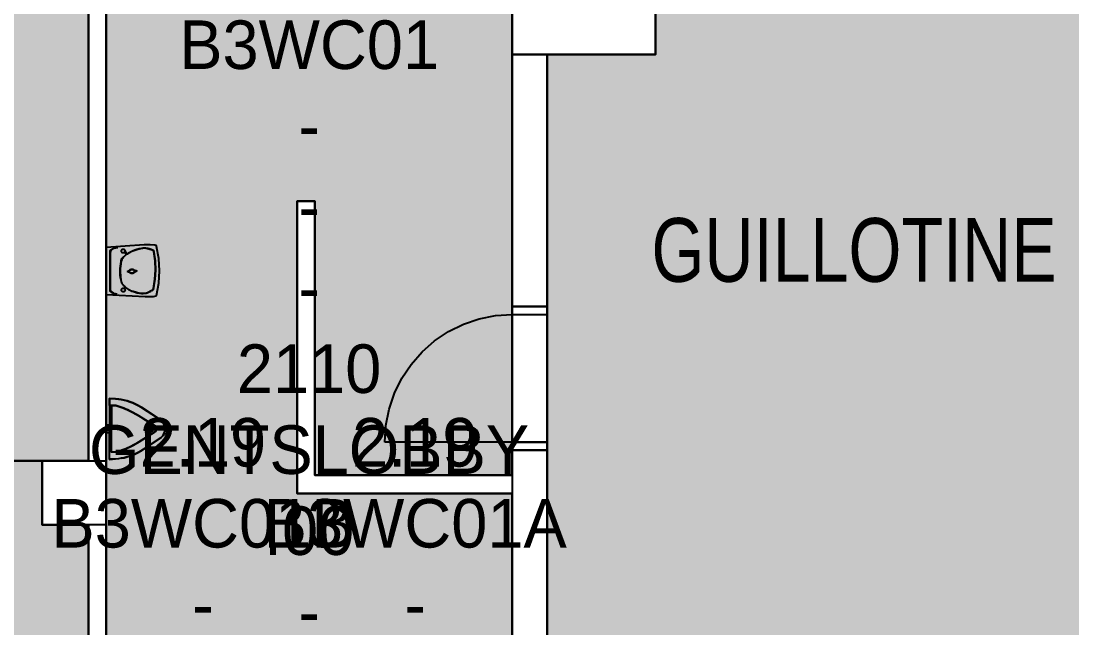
# Model space of a CAD drawing. Extents: x 301721 to 487446, y -38404 to 51035.
# Drawn here: x 316338 to 322935, y 517 to 4325 of the extents above; entities that cross this region are included whole.
import ezdxf

# ---------------------------------------------------------------- set-up
doc = ezdxf.new("R2010")
doc.units = 0
doc.header["$MEASUREMENT"] = 0
for name, color, linetype in [('DR', 8, 'CONTINUOUS'), ('GROS$', 1, 'CONTINUOUS'), ('HL-TMP', 7, 'CONTINUOUS'), ('RM', 4, 'CONTINUOUS'), ('RM$', 5, 'CONTINUOUS'), ('RM$TXT', 5, 'CONTINUOUS'), ('SHOPFITTING', 4, 'CONTINUOUS'), ('TEXT', 7, 'CONTINUOUS'), ('WA_EXT', 7, 'CONTINUOUS')]:
    doc.layers.add(name, color=color, linetype=linetype)

msp = doc.modelspace()

# ---------------------------------------------------------------- hatches: boundary and pattern name
at = {"layer": 'HL-TMP', "linetype": 'Continuous', "true_color": 0xff6633}
h = msp.add_hatch(color=30, dxfattribs=at)
h.paths.add_polyline_path([(449876.4, 22165.1), (449971.4, 22165.1), (449971.4, 22565.1), (445871.4, 22565.1), (445871.4, 22165.1), (445471.4, 22165.1), (445471.4, 22565.1), (440371.4, 22565.1), (440371.4, 22165.1), (439971.4, 22165.1), (439971.4, 22565.1), (449876.4, 22565.1), (449876.4, 26555.1), (449451.4, 26555.1), (449451.4, 28345.1), (446676.5, 28345.1), (446676.5, 28165.1), (446276.5, 28165.1), (446276.5, 28345.1), (440571.4, 28345.1), (440571.4, 28242.4), (439876.4, 27038.6), (439434.7, 26783.7), (439134.7, 27303.3), (439436.4, 27477.5), (439937.3, 28345.1), (435201.4, 28345.1), (435201.4, 25034), (435201.4, 20175.1), (435181.4, 20175.1), (435181.4, 19275.1), (438216.4, 19275.1), (438216.4, 18175.1), (447126.4, 18175.1), (447126.4, 20175.1), (449876.4, 20175.1)], flags=0)
h.paths.add_polyline_path([(319421.4, 7215.1), (319421.4, 10115.1), (319421.4, 10395.1), (316871.4, 10395.1), (316871.4, 4615.1), (319421.4, 4615.1)], flags=0)
h.paths.add_polyline_path([(316761.4, -3334.9), (316471.4, -3334.9), (316471.4, -2934.9), (316761.4, -2934.9), (316761.4, 1165.1), (316471.4, 1165.1), (316471.4, 1565.1), (315371.4, 1565.1), (315371.4, 1165.1), (314971.4, 1165.1), (314971.4, 1565.1), (316761.4, 1565.1), (316761.4, 5665.1), (316471.4, 5665.1), (316471.4, 6065.1), (316761.4, 6065.1), (316761.4, 6965.1), (309371.4, 6965.1), (309371.4, -6224.9), (312921.4, -6224.9), (316471.4, -6224.9), (316471.4, -5934.9), (316761.4, -5934.9), (316761.4, -4434.9), (315371.4, -4434.9), (315371.4, -4834.9), (314971.4, -4834.9), (314971.4, -4434.9), (316761.4, -4434.9)], flags=0)
h.paths.add_polyline_path([(446272.4, 37002.2), (446272.4, 35920.1), (450031.3, 35920.1), (450031.3, 36956), (450041.3, 36956), (450041.3, 36997), (449971.4, 36997), (449971.4, 37001.9), (446772.8, 37001.9), (446428, 36801), (446330.3, 36968.7)], flags=0)
h.paths.add_polyline_path([(449876.4, 20085.1), (449102, 20085.1), (447216.4, 20085.1), (447216.4, 18085.1), (438126.4, 18085.1), (438126.4, 19185.1), (436810.4, 19185.1), (436010.4, 19185.1), (435181.4, 19185.1), (435181.4, 16565.1), (435371.4, 16565.1), (435371.4, 16585.1), (440971.4, 16585.1), (440971.4, 16565.1), (441371.4, 16565.1), (441371.4, 16585.1), (443971.4, 16585.1), (443971.4, 16565.1), (444371.4, 16565.1), (444371.4, 16585.1), (449876.4, 16585.1)], flags=0)
at = {"layer": 'HL-TMP', "linetype": 'Continuous', "true_color": 0xcccccc}
h = msp.add_hatch(color=254, dxfattribs=at)
h.paths.add_polyline_path([(341951.4, -11534.9), (342551.4, -11534.9), (342551.4, -10834.9), (341971.4, -10834.9), (341971.4, -10679.9), (338759.9, -10679.9), (338759.9, -8155.5), (338759.9, -6484.9), (328521.4, -6484.9), (328521.4, -5784.9), (331811.4, -5784.9), (331811.4, -4884.9), (331021.4, -4884.9), (331021.4, -4384.9), (331811.4, -4384.9), (331811.4, -2384.9), (331811.4, -1884.9), (331021.4, -1884.9), (331021.4, -1384.9), (331811.4, -1384.9), (331811.4, 4115.1), (331021.4, 4115.1), (331021.4, 4505.1), (328027.5, 4505.1), (320321.4, 4505.1), (320321.4, 4115.1), (319641.4, 4115.1), (319641.4, 1683.8), (319641.4, -1384.9), (320321.4, -1384.9), (320321.4, -1884.9), (319641.4, -1884.9), (319641.4, -4384.9), (320321.4, -4384.9), (320321.4, -4884.9), (319641.4, -4884.9), (319641.4, -5784.9), (322821.4, -5784.9), (322821.4, -6394.9), (324371.4, -6394.9), (324371.4, -8529.9), (324371.4, -13414.9), (326147.1, -13414.9), (327371.4, -13414.9), (327371.4, -16414.9), (329971.4, -16414.9), (330371.4, -16434.9), (330371.4, -12334.9), (329971.4, -12334.9), (329971.4, -11934.9), (330371.4, -11934.9), (330371.4, -16414.9), (332971.4, -16414.9), (333371.4, -16434.9), (333371.4, -16414.9), (335971.4, -16414.9), (336371.4, -16434.9), (336371.4, -16414.9), (338759.9, -16414.9), (338759.9, -14878.4), (338849.9, -14878.4), (338849.9, -16414.9), (338971.4, -16414.9), (339371.4, -16434.9), (339371.4, -16414.9), (341951.4, -16414.9)], flags=0)
h.paths.add_polyline_path([(364561.4, -2184.9), (362161.4, -2184.9), (362161.4, -4674.9), (364561.4, -4674.9), (364561.4, -4174.9)], flags=0)
h.paths.add_polyline_path([(364561.4, 505.1), (362161.4, 505.1), (362161.4, -2084.9), (364561.4, -2084.9)], flags=0)
h.paths.add_polyline_path([(370181.4, -2184.9), (367781.4, -2184.9), (367781.4, -4674.9), (370181.4, -4674.9)], flags=0)
h.paths.add_polyline_path([(370181.4, 505.1), (368471.4, 505.1), (367781.4, 505.1), (367781.4, -2084.9), (370181.4, -2084.9)], flags=0)
at = {"layer": 'HL-TMP', "linetype": 'Continuous'}
h = msp.add_hatch(color=7, dxfattribs=at)
h.paths.add_polyline_path([(319421.4, 295.4), (318406.1, 295.4), (318203.9, 295.4), (318203.9, 41.3), (318203.9, -1504.6), (319421.4, -1504.6)], flags=0)
h.paths.add_polyline_path([(318088.9, 295.4), (316871.4, 295.4), (316871.4, -1504.6), (318088.9, -1504.6)], flags=0)
h.paths.add_polyline_path([(319421.4, 4385.1), (316871.4, 4385.1), (316871.4, 410.4), (317886.6, 410.4), (318406.1, 410.4), (319421.4, 410.4), (319421.4, 1360.4), (318071.4, 1360.4), (318071.4, 3195.1), (318181.4, 3195.1), (318181.4, 1475.4), (319421.4, 1475.4), (319421.4, 1683.8)], flags=0)
h.paths.add_polyline_path([(318671.4, -3154.3), (318671.4, -2952.1), (316871.4, -2952.1), (316871.4, -4169.6), (318671.4, -4169.6)], flags=0)
h.paths.add_polyline_path([(318671.4, -1619.6), (316871.4, -1619.6), (316871.4, -2837.1), (318671.4, -2837.1)], flags=0)
h.paths.add_polyline_path([(319421.4, -4884.9), (319421.4, -1619.6), (318786.4, -1619.6), (318786.4, -2634.8), (318786.4, -3154.3), (318786.4, -4284.6), (316871.4, -4284.6), (316871.4, -5946.2), (319421.4, -5946.2)], flags=0)

# ---------------------------------------------------------------- linework, layer by layer
at = {"layer": 'DR'}
for p, q in [((319115.2, 2422.9), (319214.3, 2456.6)), ((319214.3, 2456.6), (319317, 2477)), ((319317, 2477), (319421.4, 2483.8)), ((318934.4, 2318.5), (319021.4, 2376.6)), ((319021.4, 2376.6), (319115.2, 2422.9)), ((318855.7, 2249.5), (318934.4, 2318.5)), ((318786.7, 2170.8), (318855.7, 2249.5)), ((318728.6, 2083.8), (318786.7, 2170.8)), ((318682.3, 1990), (318728.6, 2083.8)), ((318648.6, 1890.9), (318682.3, 1990)), ((318628.2, 1788.2), (318648.6, 1890.9)), ((318621.4, 1683.8), (318628.2, 1788.2)), ((319421.4, 1683.8), (318621.4, 1683.8))]:
    msp.add_line(p, q, dxfattribs=at)
for points in [[(319641.4, 2483.8), (319641.4, 2533.8), (319421.4, 2533.8), (319421.4, 2483.8), (319641.4, 2483.8)], [(319641.4, 1633.8), (319641.4, 1683.8), (319421.4, 1683.8), (319421.4, 1633.8), (319641.4, 1633.8)]]:
    msp.add_lwpolyline(points, dxfattribs=at)
at = {"layer": 'GROS$', "linetype": 'Continuous', "flags": 128}
for points in [[(309371.4, 6965.1), (316761.4, 6965.1), (316761.4, 6065.1), (316471.4, 6065.1), (316471.4, 5665.1), (316761.4, 5665.1), (316761.4, 1565.1), (314971.4, 1565.1)], [(319421.4, 4385.1), (319421.4, 1683.8), (319641.4, 1683.8), (319641.4, 4115.1), (320321.4, 4115.1), (320321.4, 4505.1)], [(316871.4, 410.4), (316871.4, 4385.1)], [(319641.4, -1384.9), (319641.4, 1683.8), (319421.4, 1683.8), (319421.4, 1475.4), (318181.4, 1475.4), (318181.4, 3195.1), (318071.4, 3195.1), (318071.4, 1360.4), (319421.4, 1360.4), (319421.4, 410.4)], [(315371.4, 1565.1), (316471.4, 1565.1), (316471.4, 1165.1), (316761.4, 1165.1), (316761.4, -2934.9), (316471.4, -2934.9), (316471.4, -3334.9), (316761.4, -3334.9), (316761.4, -4434.9), (314971.4, -4434.9)]]:
    msp.add_lwpolyline(points, dxfattribs=at)
at = {"layer": 'RM', "linetype": 'Continuous', "flags": 128}
for points in [[(316907.5, 2891.3), (316900.5, 2880.9), (316896.6, 2867.5), (316897.2, 2654.9), (316897.3, 2642.9), (316899.7, 2631.9), (316914.5, 2617.6), (316919.5, 2617), (316897.4, 2631), (316897.2, 2654.9), (316896.6, 2885.8)], [(317179.6, 2821), (317182.1, 2763), (317178.8, 2705.1), (317168.2, 2638.6), (317124.1, 2615.6), (317082.8, 2615.9), (317041.4, 2627.8), (317034, 2631.2), (317049.7, 2625.4), (317066.1, 2620.7), (317083, 2617.1), (317093.9, 2615.8), (317105, 2615.8), (317116, 2616.9), (317126.5, 2619.2), (317130.8, 2620.5), (317135, 2621.9), (317139, 2623.6), (317142.9, 2625.4), (317148.2, 2628.2), (317153.3, 2631.1), (317158.2, 2634.1), (317163, 2637.3), (317165.6, 2639.5), (317167.6, 2641.9), (317168.9, 2644.6), (317169.6, 2647.4), (317178.8, 2705.1), (317182.1, 2763), (317179.6, 2821), (317171.2, 2878.7), (317170.5, 2881.3), (317169, 2883.7), (317166.8, 2885.8), (317163.9, 2887.5), (317163.4, 2887.8), (317161.5, 2888.6), (317158.3, 2890), (317157.8, 2890.1), (317157.2, 2890.4), (317156.1, 2890.8), (317155.5, 2891), (317152.9, 2892), (317151.2, 2892.6), (317150.9, 2892.7), (317149.1, 2893.3), (317148.5, 2893.5), (317146.4, 2894.2), (317146.2, 2894.3), (317142.1, 2895.5), (317137.9, 2896.5), (317133.7, 2897.5), (317129.4, 2898.2), (317120.6, 2899.3), (317111.6, 2899.6), (317102.7, 2899.2), (317093.9, 2898), (317079.4, 2895.1), (317065.3, 2891.5), (317051.6, 2887.1), (317038.4, 2882.1), (317029.1, 2878.1), (317020.2, 2873.6), (317011.7, 2868.7), (317003.7, 2863.4), (316996.5, 2858), (316989.7, 2852.2), (316983.6, 2846.2), (316978, 2839.9), (316974.1, 2834.6), (316971, 2829.1), (316968.6, 2823.5), (316967, 2817.7), (316964.3, 2802.5), (316962.3, 2787.3), (316961.1, 2772), (316960.7, 2756.7), (316960.7, 2754.7), (316960.8, 2752.6), (316960.8, 2750.6), (316960.9, 2746.5), (316961, 2741.3), (316961.1, 2740.3), (316961.2, 2738.3), (316961.4, 2734.2), (316961.5, 2732.1), (316961.7, 2730.1), (316961.8, 2728.1), (316962, 2726), (316962.1, 2724), (316962.3, 2721.9), (316962.5, 2719.9), (316962.9, 2715.7), (316963.3, 2711.7), (316964.1, 2705.7), (316961.1, 2728.7), (316960.5, 2772.9), (316964.3, 2802.5), (316969.7, 2832.6), (317001.5, 2863.8), (316992.7, 2883.9), (316996.1, 2859.6), (317034.1, 2881.6), (317065.3, 2891.5), (317079.4, 2895.1), (317113.1, 2902), (317137.9, 2896.5), (317142.1, 2895.5), (317146.2, 2894.3), (317146.8, 2894.1), (317147.4, 2893.9), (317147.9, 2893.7), (317170.1, 2886.6)], [(317003.7, 2753), (317024.4, 2764.8), (317027.3, 2765.9), (317030.5, 2766.6), (317033.8, 2766.8), (317037.1, 2766.6), (317040.3, 2765.9), (317063.9, 2757), (317043.2, 2745.2), (317040.3, 2744.1), (317037.1, 2743.4), (317033.8, 2743.2), (317030.5, 2743.4), (317027.3, 2744.1)], [(316989.5, 2655.6), (316990.1, 2655.2), (316989.7, 2655.7)], [(317227.9, 1813.4), (317104.6, 1894.9), (317088.8, 1904.9), (317072.6, 1914), (317056, 1922.3), (317039, 1929.7), (317021.5, 1936.2), (317003.8, 1941.9), (316985.8, 1946.6), (316967.6, 1950.4), (316949.3, 1953.2), (316930.8, 1955.1), (316893.6, 1957), (316893.6, 1912.6), (316934, 1912.6), (316977.1, 1898.4), (317025.6, 1877.3), (317063.9, 1856.4), (317193, 1776), (317181.5, 1749), (317058.1, 1672.1), (317013.7, 1649.1), (316995.3, 1641.7), (317007.4, 1646.9), (317019.4, 1652.4), (317031.3, 1658.2), (317043, 1664.3), (317054.6, 1670.6), (317069.9, 1679.5), (317175.2, 1745), (317176.8, 1746.1), (317178.3, 1747.3), (317179.7, 1748.7), (317181, 1750.1), (317182.2, 1751.6), (317183.2, 1753.3), (317184.1, 1755), (317184.9, 1756.8), (317185.5, 1758.6), (317185.9, 1760.5), (317186.2, 1762.4), (317187.5, 1779.4), (317077.2, 1848.1), (317066, 1854.9), (317054.6, 1861.5), (317043, 1867.8), (317031.3, 1873.9), (317019.4, 1879.7), (317007.4, 1885.2), (316995.3, 1890.5), (316983, 1895.4), (316970.7, 1900.1), (316958.3, 1904.6), (316934, 1912.6), (316893.6, 1912.6), (316893.6, 1957), (316949.4, 1954.2), (317004.1, 1942.8), (317056.4, 1923.2), (317093.4, 1902.3), (317230.1, 1811.9), (317236.9, 1791.3)], [(317216.8, 1711.4), (317085.1, 1624.3), (317039.3, 1601.5), (316986.1, 1584.6), (316967.6, 1581.7), (316985.8, 1585.5), (317003.8, 1590.2), (317021.5, 1595.9), (317039, 1602.4), (317056, 1609.8), (317072.6, 1618.1), (317088.8, 1627.2), (317104.6, 1637.2), (317216.8, 1711.4), (317220.5, 1714.9), (317224, 1718.7), (317227.2, 1722.7), (317230.1, 1727), (317232.7, 1731.4), (317234.9, 1736), (317236.9, 1740.8), (317238.5, 1745.7), (317239.7, 1750.7), (317240.7, 1755.7), (317241.2, 1760.8), (317242, 1784.6), (317232.7, 1800.7), (317244.4, 1776.9), (317236, 1729.6)], [(317159.4, 1745.6), (317110.9, 1758.6), (317146.4, 1794)], [(317131.4, 1794), (317118.4, 1745.6), (317166.9, 1758.6)], [(317118.4, 1786.5), (317166.9, 1773.6), (317131.4, 1738.1)], [(316933.1, 1619.6), (316934, 1619.6), (316945.7, 1623.4)], [(316893.6, 1576), (316893.6, 1575.1), (316912.2, 1576)]]:
    msp.add_lwpolyline(points, close=True, dxfattribs=at)
at = {"layer": 'RM$', "linetype": 'Continuous', "flags": 128}
for points in [[(314971.4, 1565.1), (316761.4, 1565.1), (316761.4, 5665.1), (316471.4, 5665.1), (316471.4, 6065.1), (316761.4, 6065.1), (316761.4, 6965.1), (309371.4, 6965.1)], [(328027.5, 4505.1), (320321.4, 4505.1), (320321.4, 4115.1), (319641.4, 4115.1), (319641.4, 1683.8), (319641.4, -1384.9), (320321.4, -1384.9), (320321.4, -1884.9), (319641.4, -1884.9), (319641.4, -4384.9), (320321.4, -4384.9), (320321.4, -4884.9), (319641.4, -4884.9), (319641.4, -5784.9), (322821.4, -5784.9), (322821.4, -6394.9)], [(314971.4, -4434.9), (316761.4, -4434.9), (316761.4, -3334.9), (316471.4, -3334.9), (316471.4, -2934.9), (316761.4, -2934.9), (316761.4, 1165.1), (316471.4, 1165.1), (316471.4, 1565.1), (315371.4, 1565.1)]]:
    msp.add_lwpolyline(points, dxfattribs=at)
msp.add_lwpolyline([(319421.4, 4385.1), (316871.4, 4385.1), (316871.4, 410.4), (317886.6, 410.4), (318406.1, 410.4), (319421.4, 410.4), (319421.4, 1360.4), (318071.4, 1360.4), (318071.4, 3195.1), (318181.4, 3195.1), (318181.4, 1475.4), (319421.4, 1475.4), (319421.4, 1683.8)], close=True, dxfattribs=at)
at = {"layer": 'SHOPFITTING'}
for p, q in [((316893.6, 1956.1), (316893.6, 1766.1)), ((317175.2, 1787.1), (317077.3, 1848)), ((317101.1, 1897.2), (317216.8, 1820.7)), ((316893.6, 1576), (316893.6, 1766.1)), ((317175.2, 1745), (317077.3, 1684.1)), ((317101.1, 1634.9), (317216.8, 1711.4))]:
    msp.add_line(p, q, dxfattribs=at)
at = {"layer": 'SHOPFITTING', "linetype": 'Continuous'}
for p, q in [((316912.2, 1956.1), (316930.8, 1955.1)), ((316930.8, 1955.1), (316949.3, 1953.2)), ((316949.3, 1953.2), (316967.6, 1950.4)), ((316967.6, 1950.4), (316985.8, 1946.6)), ((316985.8, 1946.6), (317003.8, 1941.9)), ((317003.8, 1941.9), (317021.5, 1936.2)), ((317021.5, 1936.2), (317039, 1929.7)), ((317039, 1929.7), (317056, 1922.3)), ((317056, 1922.3), (317072.6, 1914)), ((317072.6, 1914), (317088.8, 1904.9)), ((316945.7, 1908.7), (316958.3, 1904.6)), ((316958.3, 1904.6), (316970.7, 1900.1)), ((316970.7, 1900.1), (316983, 1895.4)), ((316983, 1895.4), (316995.3, 1890.5)), ((316995.3, 1890.5), (317007.4, 1885.2)), ((317007.4, 1885.2), (317019.4, 1879.7)), ((317019.4, 1879.7), (317031.3, 1873.9)), ((317031.3, 1873.9), (317043, 1867.8)), ((317043, 1867.8), (317054.6, 1861.5)), ((317054.6, 1861.5), (317066, 1854.9)), ((317066, 1854.9), (317077.3, 1848)), ((317088.8, 1904.9), (317104.6, 1894.9)), ((317176.8, 1786), (317178.3, 1784.8)), ((317178.3, 1784.8), (317179.7, 1783.5)), ((317179.7, 1783.5), (317181, 1782)), ((317181, 1782), (317182.2, 1780.5)), ((317216.8, 1820.7), (317220.5, 1817.2)), ((317220.5, 1817.2), (317224, 1813.4)), ((317224, 1813.4), (317227.2, 1809.4)), ((317227.2, 1809.4), (317230.1, 1805.1)), ((317230.1, 1805.1), (317232.7, 1800.7)), ((317232.7, 1800.7), (317234.9, 1796.1)), ((317234.9, 1796.1), (317236.9, 1791.3)), ((317236.9, 1791.3), (317238.5, 1786.4)), ((317238.5, 1786.4), (317239.7, 1781.4)), ((317239.7, 1781.4), (317240.7, 1776.4)), ((317123.9, 1766.1), (317125.9, 1773.6)), ((317125.9, 1758.6), (317123.9, 1766.1)), ((317125.9, 1773.6), (317131.4, 1779)), ((317131.4, 1753.1), (317125.9, 1758.6)), ((317131.4, 1779), (317138.9, 1781.1)), ((317138.9, 1751.1), (317131.4, 1753.1)), ((317138.9, 1781.1), (317146.4, 1779)), ((317146.4, 1753.1), (317138.9, 1751.1)), ((317146.4, 1779), (317151.9, 1773.6)), ((317151.9, 1758.6), (317146.4, 1753.1)), ((317151.9, 1773.6), (317153.9, 1766.1)), ((317153.9, 1766.1), (317151.9, 1758.6)), ((317153.9, 1766.1), (317153.9, 1766.1)), ((317176.8, 1746.1), (317175.2, 1745)), ((317178.3, 1747.3), (317176.8, 1746.1)), ((317179.7, 1748.7), (317178.3, 1747.3)), ((317181, 1750.1), (317179.7, 1748.7)), ((317182.2, 1751.6), (317181, 1750.1)), ((317182.2, 1780.5), (317183.2, 1778.8)), ((317183.2, 1753.3), (317182.2, 1751.6)), ((317183.2, 1778.8), (317184.1, 1777.1)), ((317184.1, 1755), (317183.2, 1753.3)), ((317184.1, 1777.1), (317184.9, 1775.3)), ((317184.9, 1756.8), (317184.1, 1755)), ((317184.9, 1775.3), (317185.5, 1773.5)), ((317185.5, 1758.6), (317184.9, 1756.8)), ((317185.5, 1773.5), (317185.9, 1771.6)), ((317185.9, 1760.5), (317185.5, 1758.6)), ((317185.9, 1771.6), (317186.2, 1769.7)), ((317186.2, 1762.4), (317185.9, 1760.5)), ((317186.2, 1769.7), (317186.4, 1767.8)), ((317186.4, 1764.3), (317186.2, 1762.4)), ((317224, 1718.7), (317220.5, 1714.9)), ((317227.2, 1722.7), (317224, 1718.7)), ((317230.1, 1727), (317227.2, 1722.7)), ((317232.7, 1731.4), (317230.1, 1727)), ((317234.9, 1736), (317232.7, 1731.4)), ((317236.9, 1740.8), (317234.9, 1736)), ((317238.5, 1745.7), (317236.9, 1740.8)), ((317239.7, 1750.7), (317238.5, 1745.7)), ((317240.7, 1755.7), (317239.7, 1750.7)), ((317240.7, 1776.4), (317241.2, 1771.3)), ((317241.2, 1760.8), (317240.7, 1755.7)), ((317241.2, 1771.3), (317241.4, 1766.1)), ((317241.4, 1766), (317241.2, 1760.8)), ((317019.4, 1652.4), (317007.4, 1646.9)), ((317031.3, 1658.2), (317019.4, 1652.4)), ((317043, 1664.3), (317031.3, 1658.2)), ((317054.6, 1670.6), (317043, 1664.3)), ((317066, 1677.2), (317054.6, 1670.6)), ((317220.5, 1714.9), (317216.8, 1711.4)), ((316945.7, 1623.4), (316933.1, 1619.6)), ((316958.3, 1627.5), (316945.7, 1623.4)), ((316970.7, 1632), (316958.3, 1627.5)), ((316985.8, 1585.5), (316967.6, 1581.7)), ((316983, 1636.7), (316970.7, 1632)), ((316995.3, 1641.7), (316983, 1636.7)), ((317003.8, 1590.2), (316985.8, 1585.5)), ((317007.4, 1646.9), (316995.3, 1641.7)), ((317021.5, 1595.9), (317003.8, 1590.2)), ((317039, 1602.4), (317021.5, 1595.9)), ((317056, 1609.8), (317039, 1602.4)), ((317072.6, 1618.1), (317056, 1609.8)), ((317088.8, 1627.2), (317072.6, 1618.1)), ((317104.6, 1637.2), (317088.8, 1627.2)), ((316912.2, 1576), (316893.6, 1576)), ((316930.8, 1577), (316912.2, 1576)), ((316949.3, 1578.9), (316930.8, 1577)), ((316967.6, 1581.7), (316949.3, 1578.9))]:
    msp.add_line(p, q, dxfattribs=at)
at = {"layer": 'SHOPFITTING'}
for points in [[(316871.4, 2606.6), (316871.9, 2906.2), (317111.1, 2922.4), (317149.4, 2923), (317177.6, 2920.9), (317184.4, 2918), (317188.2, 2911.2)], [(317187.6, 2603.2), (317202, 2679.9), (317206.9, 2757.2), (317202.3, 2834.5), (317188.2, 2911.2)], [(316944.8, 2901.4), (316920.7, 2898.1), (316907.5, 2891.3), (316900.5, 2880.9), (316896.6, 2867.5), (316897.2, 2654.9), (316897.3, 2642.9), (316899.7, 2631.9), (316906.7, 2625.1), (316919.5, 2617), (316939.5, 2614.6)], [(316979.2, 2891.6), (316976.5, 2891.5), (316973.9, 2890.9), (316971.5, 2890), (316969.4, 2888.8), (316967.7, 2887.3), (316966.4, 2885.7), (316965.6, 2883.9), (316965.3, 2882), (316965.6, 2880.1), (316966.4, 2878.3), (316967.7, 2876.6), (316969.4, 2875.1), (316971.5, 2873.9), (316973.9, 2873.1), (316976.5, 2872.5), (316979.2, 2872.3), (316981.8, 2872.5), (316984.4, 2873.1), (316986.8, 2873.9), (316988.9, 2875.1), (316990.6, 2876.6), (316991.9, 2878.3), (316992.7, 2880.1), (316993, 2882), (316992.7, 2883.9), (316991.9, 2885.7), (316990.6, 2887.3), (316988.9, 2888.8), (316986.8, 2890), (316984.4, 2890.9), (316981.8, 2891.5), (316979.2, 2891.6)], [(316978, 2839.9), (316974.1, 2834.6), (316971, 2829.1), (316968.6, 2823.5), (316967, 2817.7)], [(317003.7, 2863.4), (316996.5, 2858), (316989.7, 2852.2), (316983.6, 2846.2), (316978, 2839.9)], [(317038.4, 2882.1), (317029.1, 2878.1), (317020.2, 2873.6), (317011.7, 2868.7), (317003.7, 2863.4)], [(317093.9, 2898), (317079.4, 2895.1), (317065.3, 2891.5), (317051.6, 2887.1), (317038.4, 2882.1)], [(317129.4, 2898.2), (317120.6, 2899.3), (317111.6, 2899.6), (317102.7, 2899.2), (317093.9, 2898)], [(317146.2, 2894.3), (317142.1, 2895.5), (317137.9, 2896.5), (317133.7, 2897.5), (317129.4, 2898.2)], [(317163.9, 2887.5), (317163.4, 2887.8), (317162.8, 2888), (317162.3, 2888.3), (317161.7, 2888.5), (317161.2, 2888.7), (317160.6, 2889), (317160, 2889.2), (317159.5, 2889.5), (317158.9, 2889.7), (317158.4, 2889.9), (317157.8, 2890.1), (317157.2, 2890.4), (317156.7, 2890.6), (317156.1, 2890.8), (317155.5, 2891), (317154.9, 2891.3), (317154.4, 2891.5), (317153.8, 2891.7), (317153.2, 2891.9), (317152.6, 2892.1), (317152.1, 2892.3), (317151.5, 2892.5), (317150.9, 2892.7), (317150.3, 2892.9), (317149.7, 2893.1), (317149.1, 2893.3), (317148.5, 2893.5), (317147.9, 2893.7), (317147.4, 2893.9), (317146.8, 2894.1), (317146.2, 2894.3)], [(317171.2, 2878.7), (317170.5, 2881.3), (317169, 2883.7), (317166.8, 2885.8), (317163.9, 2887.5)], [(317169.6, 2647.4), (317178.8, 2705.1), (317182.1, 2763), (317179.6, 2821), (317171.2, 2878.7)], [(316967, 2817.7), (316964.3, 2802.5), (316962.3, 2787.3), (316961.1, 2772), (316960.7, 2756.7)], [(316960.7, 2756.7), (316960.7, 2754.7), (316960.8, 2752.6), (316960.8, 2750.6), (316960.8, 2748.5), (316960.9, 2746.5), (316960.9, 2744.4), (316961, 2742.4), (316961.1, 2740.3), (316961.2, 2738.3), (316961.3, 2736.2), (316961.4, 2734.2), (316961.5, 2732.1), (316961.7, 2730.1), (316961.8, 2728.1), (316962, 2726), (316962.1, 2724), (316962.3, 2721.9), (316962.5, 2719.9), (316962.7, 2717.8), (316962.9, 2715.8), (316963.1, 2713.8), (316963.3, 2711.7), (316963.6, 2709.7), (316963.8, 2707.6), (316964.1, 2705.6), (316964.4, 2703.6), (316964.7, 2701.5), (316965, 2699.5), (316965.3, 2697.5), (316965.6, 2695.4), (316965.9, 2693.4)], [(317033.8, 2766.8), (317030.5, 2766.6), (317027.3, 2765.9), (317024.4, 2764.8), (317021.9, 2763.4), (317019.8, 2761.6), (317018.2, 2759.5), (317017.3, 2757.3), (317016.9, 2755), (317017.3, 2752.7), (317018.2, 2750.5), (317019.8, 2748.5), (317021.9, 2746.7), (317024.4, 2745.2), (317027.3, 2744.1), (317030.5, 2743.4), (317033.8, 2743.2), (317037.1, 2743.4), (317040.3, 2744.1), (317043.2, 2745.2), (317045.7, 2746.7), (317047.8, 2748.5), (317049.4, 2750.5), (317050.3, 2752.7), (317050.7, 2755), (317050.3, 2757.3), (317049.4, 2759.5), (317047.8, 2761.6), (317045.7, 2763.4), (317043.2, 2764.8), (317040.3, 2765.9), (317037.1, 2766.6), (317033.8, 2766.8)], [(316965.9, 2693.4), (316967, 2688.6), (316968.8, 2683.8), (316971.2, 2679.3), (316974.2, 2674.9)], [(316979.7, 2647.2), (316977, 2647), (316974.4, 2646.5), (316972, 2645.6), (316969.9, 2644.4), (316968.2, 2642.9), (316966.9, 2641.2), (316966.1, 2639.4), (316965.9, 2637.6), (316966.1, 2635.7), (316966.9, 2633.8), (316968.2, 2632.2), (316969.9, 2630.7), (316972, 2629.5), (316974.4, 2628.6), (316977, 2628.1), (316979.7, 2627.9), (316982.4, 2628.1), (316985, 2628.6), (316987.3, 2629.5), (316989.4, 2630.7), (316991.2, 2632.2), (316992.4, 2633.8), (316993.2, 2635.7), (316993.5, 2637.6), (316993.2, 2639.4), (316992.4, 2641.2), (316991.2, 2642.9), (316989.4, 2644.4), (316987.3, 2645.6), (316985, 2646.5), (316982.4, 2647), (316979.7, 2647.2)], [(316974.2, 2674.9), (316978.7, 2669.3), (316983.6, 2664), (316988.9, 2658.8), (316994.6, 2653.9)], [(316994.6, 2653.9), (317000.2, 2649.5), (317006.2, 2645.4), (317012.6, 2641.5), (317019.2, 2638)], [(317163, 2637.3), (317165.6, 2639.5), (317167.6, 2641.9), (317168.9, 2644.6), (317169.6, 2647.4)], [(317187.6, 2603.2), (317184.3, 2599.9), (317175.3, 2596.3), (317167.1, 2595.6), (317116.7, 2595.1), (316871.4, 2606.6)], [(317019.2, 2638), (317034, 2631.2), (317049.7, 2625.4), (317066.1, 2620.7), (317083, 2617.1)], [(317083, 2617.1), (317093.9, 2615.8), (317105, 2615.8), (317116, 2616.9), (317126.5, 2619.2)], [(317126.5, 2619.2), (317130.8, 2620.5), (317135, 2621.9), (317139, 2623.6), (317142.9, 2625.4)], [(317142.9, 2625.4), (317148.2, 2628.2), (317153.3, 2631.1), (317158.2, 2634.1), (317163, 2637.3)], [(316933.1, 1912.6), (316905.7, 1912.6), (316905.7, 1766.1)], [(316893.6, 1741.1), (316871.4, 1741.1), (316871.4, 1791.1), (316893.6, 1791.1)], [(316933.1, 1619.6), (316905.7, 1619.6), (316905.7, 1766.1)]]:
    msp.add_lwpolyline(points, dxfattribs=at)
at = {"layer": 'WA_EXT'}
for p, q in [((316761.4, 5665.1), (316761.4, 1565.1)), ((316871.4, 5665.1), (316871.4, 1565.1)), ((319421.4, 4265.1), (319421.4, 4150.1)), ((319421.4, 4115.1), (319421.4, 2483.8)), ((319421.4, 4115.1), (319641.4, 4115.1)), ((319641.4, 4115.1), (319641.4, 2483.8)), ((318071.4, 3195.1), (318071.4, 1360.4)), ((318181.4, 3195.1), (318071.4, 3195.1)), ((318181.4, 3195.1), (318181.4, 1475.4)), ((319421.4, 2533.8), (319641.4, 2533.8)), ((319421.4, 2533.8), (319641.4, 2533.8)), ((319421.4, 1683.8), (319421.4, -1384.9)), ((319641.4, 1683.8), (319641.4, -1384.9)), ((319421.4, 1633.8), (319641.4, 1633.8)), ((319641.4, 1633.8), (319421.4, 1633.8)), ((318181.4, 1475.4), (319421.4, 1475.4)), ((318071.4, 1360.4), (319421.4, 1360.4)), ((316761.4, 1165.1), (316761.4, 1015.1)), ((316871.4, 1165.1), (316871.4, 1015.1)), ((316761.4, 1015.1), (316761.4, -2934.9)), ((316871.4, 1015.1), (316871.4, -2934.9))]:
    msp.add_line(p, q, dxfattribs=at)
for points in [[(319421.4, 4115.1), (319421.4, 4615.1), (320321.4, 4615.1), (320321.4, 4115.1), (319421.4, 4115.1)], [(316871.4, 1165.1), (316471.4, 1165.1), (316471.4, 1565.1), (316871.4, 1565.1), (316871.4, 1165.1)]]:
    msp.add_lwpolyline(points, dxfattribs=at)

# ---------------------------------------------------------------- texts
at = {"layer": 'RM$TXT', "linetype": 'Continuous', "char_height": 304.8, "attachment_point": 8}
for s, insert in [('9.79^M^JB3WC01^M^J-^M^J-^M^J-^M^J2110^M^JGENTSLOBBY^M^J.00^M^J-^M^J-^M^J', (318146.4, -40.6)), ('2.19^M^JB3WC01B^M^J-^M^J-^M^J-^M^J2110^M^JGENTS WC^M^J.00^M^J-^M^J-^M^J', (317480.1, -3043)), ('2.19^M^JB3WC01A^M^J-^M^J-^M^J-^M^J2110^M^JGENTS WC^M^J.00^M^J-^M^J-^M^J', (318812.6, -3043))]:
    msp.add_mtext(s, dxfattribs=dict(at, insert=insert))
at = {"layer": 'TEXT', "width": 0.8}
msp.add_text('GUILLOTINE', height=400, dxfattribs=at).set_placement((320295.4, 2689.1))

doc.saveas('drawing.dxf')
